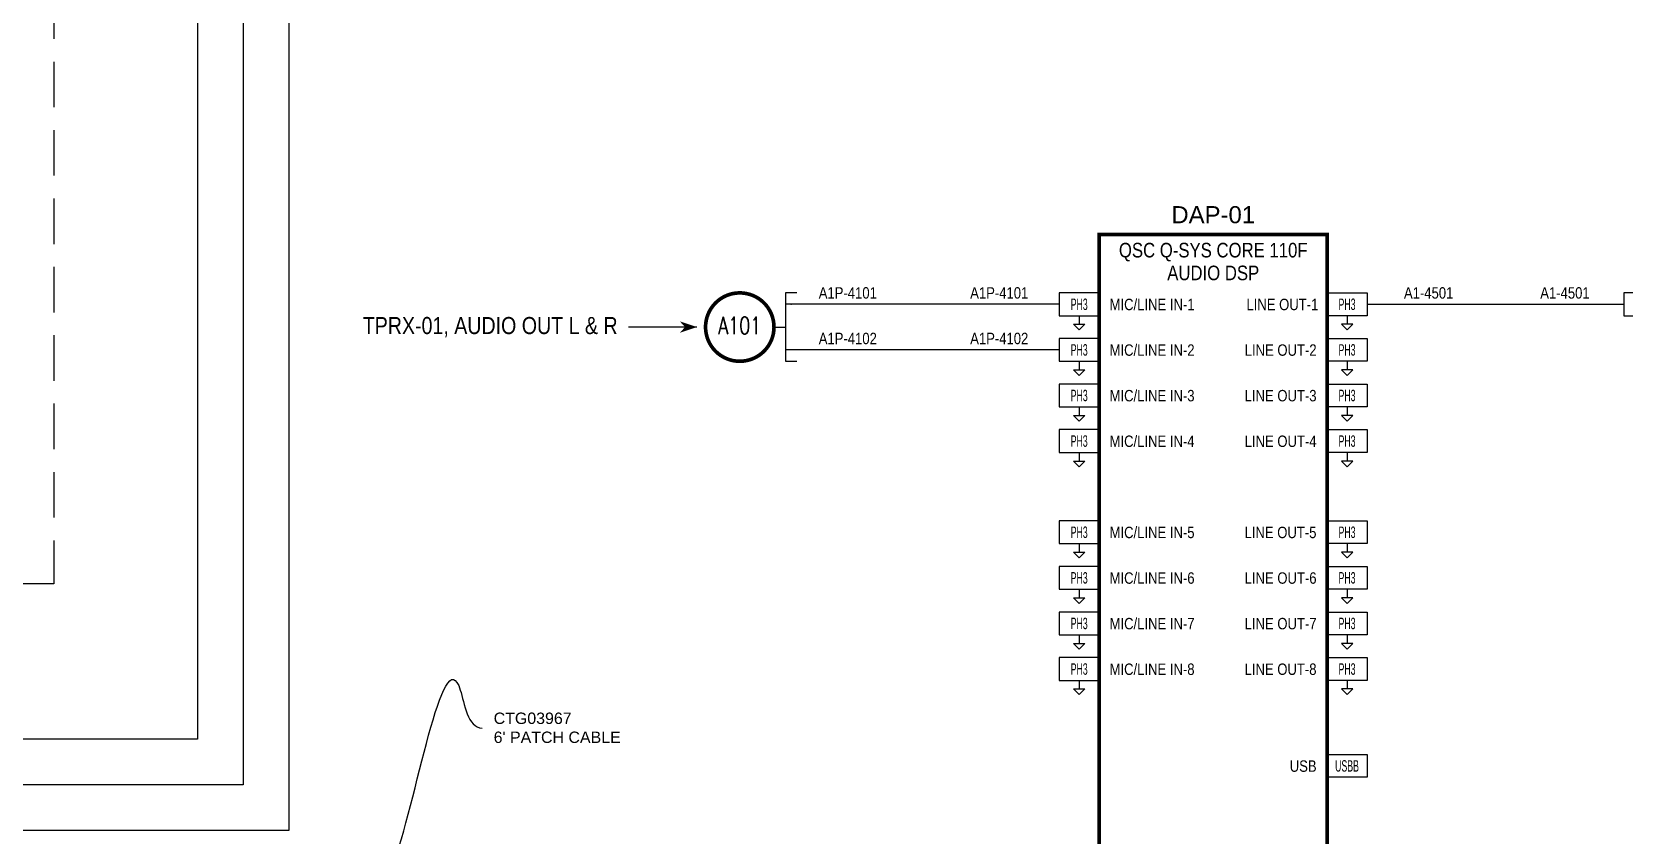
# Model space of a CAD drawing. Extents: x 0 to 120, y 0 to 39.
# Drawn here: x 19.26 to 27.98, y 5.33 to 9.74 of the extents above; entities that cross this region are included whole.
import ezdxf
from ezdxf import colors
from ezdxf.entities.mleader import LeaderData, LeaderLine
from ezdxf.enums import TextEntityAlignment as Align
from ezdxf.math import Vec2, Vec3

# ---------------------------------------------------------------- set-up
doc = ezdxf.new("R2010")
doc.units = 0
doc.header["$MEASUREMENT"] = 0
doc.linetypes.add('HIDDEN', pattern=[0.375, 0.25, -0.125])
doc.layers.get('0').update_dxf_attribs({"linetype": 'CONTINUOUS'})
doc.layers.get('DEFPOINTS').update_dxf_attribs({"linetype": 'CONTINUOUS'})
for name, color, linetype in [('AV-Func-AudL', 170, 'CONTINUOUS'), ('AV-Func-AudM', 172, 'CONTINUOUS'), ('AV-Func-AudM @ 1', 172, 'CONTINUOUS'), ('AV-Func-Ctrl', 210, 'CONTINUOUS'), ('AV-Func-Data', 212, 'CONTINUOUS'), ('CABLE-NUM', 7, 'CONTINUOUS'), ('Cable_Riser', 7, 'HIDDEN'), ('Con-Detail', 9, 'CONTINUOUS'), ('DEVICE-NUM', 7, 'CONTINUOUS'), ('TEXT-MEDIUM', 1, 'CONTINUOUS')]:
    doc.layers.add(name, color=color, linetype=linetype)
doc.styles.add('Cable Number', font='ARIALN.TTF')
doc.styles.add('ConDetail', font='swisscl.ttf', dxfattribs={"width": 0.75, "height": 0.0625})
doc.styles.add('Connection Detail', font='swisscl.ttf')
doc.styles.add('DimText', font='romans.shx')
doc.styles.add('NARROW', font='ARIALN.TTF')
doc.styles.add('SIMPLEX', font='SIMPLEX')
doc.styles.get("Standard").update_dxf_attribs({"font": 'arial.ttf'})

# ---------------------------------------------------------------- blocks, each defined once
blk = doc.blocks.new('*U49')
at = {"const_width": 0.02}
blk.add_lwpolyline([(0, 0.3819), (1.25, 0.3819), (1.25, -5.6181), (0, -5.6181)], close=True, dxfattribs=at)
for p in [(1.25, 0.0069), (1.25, -0.2431), (1.25, -0.4931), (1.25, -0.7431), (1.25, -0.9931), (1.25, -1.2431), (1.25, -1.4931), (1.25, -1.7431), (1.25, -1.9931), (1.25, -2.2431), (1.25, -2.4931), (1.25, -2.7431), (1.25, -2.9931), (1.25, -3.2431), (1.25, -3.4931), (1.25, -3.7431), (1.25, -3.9931), (1.25, -4.2431), (1.25, -4.4931), (1.25, -4.7431), (1.25, -4.9931), (1.25, -5.2431), (1.25, -5.4931)]:
    blk.add_point(p)
at = {"layer": 'DEFPOINTS'}
for p in [(0, 0), (0, -0.25), (0, -0.5), (0, -0.75), (0, -1), (0, -1.25), (0, -1.5), (0, -1.75), (0, -2), (0, -2.25), (0, -2.5), (0, -2.75), (0, -3), (0, -3.25), (0, -3.5), (0, -3.75), (0, -4), (0, -4.25), (0, -4.5), (0, -4.75), (0, -5), (0, -5.25), (0, -5.5)]:
    blk.add_point(p, dxfattribs=at)
blk.add_attdef('DEVICE', text='', height=0.0938).set_placement((0.625, 0.4444), align=Align.CENTER)
at = {"style": 'NARROW'}
for tag, p in [('MODEL', (0.625, 0.2569)), ('DESC', (0.625, 0.1319))]:
    blk.add_attdef(tag, text='', height=0.08, dxfattribs=at).set_placement(p, align=Align.CENTER)
for tag, p in [('INPUT1', (0.0625, 0.0069)), ('INPUT2', (0.0625, -0.2431)), ('INPUT3', (0.0625, -0.4931)), ('INPUT4', (0.0625, -0.7431)), ('INPUT5', (0.0625, -0.9931)), ('INPUT6', (0.0625, -1.2431)), ('INPUT7', (0.0625, -1.4931)), ('INPUT8', (0.0625, -1.7431)), ('INPUT9', (0.0625, -1.9931)), ('INPUT10', (0.0625, -2.2431)), ('INPUT11', (0.0625, -2.4931)), ('INPUT12', (0.0625, -2.7431)), ('INPUT13', (0.0625, -2.9931)), ('INPUT14', (0.0625, -3.2431)), ('INPUT15', (0.0625, -3.4931)), ('INPUT16', (0.0625, -3.7431)), ('INPUT17', (0.0625, -3.9931)), ('INPUT18', (0.0625, -4.2431)), ('INPUT19', (0.0625, -4.4931)), ('INPUT20', (0.0625, -4.7431)), ('INPUT21', (0.0625, -4.9931)), ('INPUT22', (0.0625, -5.2431)), ('INPUT23', (0.0625, -5.4931))]:
    blk.add_attdef(tag, text='', height=0.0625, dxfattribs=at).set_placement(p, align=Align.MIDDLE_LEFT)
for tag, p in [('OUTPUT1', (1.1875, 0.0069)), ('OUTPUT2', (1.1875, -0.2431)), ('OUTPUT3', (1.1875, -0.4931)), ('OUTPUT4', (1.1875, -0.7431)), ('OUTPUT5', (1.1875, -0.9931)), ('OUTPUT6', (1.1875, -1.2431)), ('OUTPUT7', (1.1875, -1.4931)), ('OUTPUT8', (1.1875, -1.7431)), ('OUTPUT9', (1.1875, -1.9931)), ('OUTPUT10', (1.1875, -2.2431)), ('OUTPUT11', (1.1875, -2.4931)), ('OUTPUT12', (1.1875, -2.7431)), ('OUTPUT13', (1.1875, -2.9931)), ('OUTPUT14', (1.1875, -3.2431)), ('OUTPUT15', (1.1875, -3.4931)), ('OUTPUT16', (1.1875, -3.7431)), ('OUTPUT17', (1.1875, -3.9931)), ('OUTPUT18', (1.1875, -4.2431)), ('OUTPUT19', (1.1875, -4.4931)), ('OUTPUT20', (1.1875, -4.7431)), ('OUTPUT21', (1.1875, -4.9931)), ('OUTPUT22', (1.1875, -5.2431)), ('OUTPUT23', (1.1875, -5.4931))]:
    blk.add_attdef(tag, text='', height=0.0625, dxfattribs=at).set_placement(p, align=Align.MIDDLE_RIGHT)
blk = doc.blocks.new('*U33')
for p, q in [((0, 0.0625), (-0.2188, 0.0625)), ((-0.0313, 0.0625), (-0.1875, 0.0625)), ((-0.2188, -0.0625), (0, -0.0625)), ((-0.1875, -0.0625), (-0.0313, -0.0625)), ((-0.1094, -0.0625), (-0.1094, -0.1094)), ((-0.1406, -0.1094), (-0.0781, -0.1094)), ((-0.1094, -0.1406), (-0.1406, -0.1094)), ((-0.0781, -0.1094), (-0.1094, -0.1406))]:
    blk.add_line(p, q)
for points in [[(-0.2188, 0.0625), (-0.2188, -0.0625)], [(0, 0.0625), (0, -0.0625)]]:
    blk.add_lwpolyline(points)
at = {"style": 'DimText'}
blk.add_text('KMM V1.0 (C)', height=9.999999999999999e-52, dxfattribs=at).set_placement((-0.2188, 0.0625))
at = {"style": 'Connection Detail', "width": 0.75}
blk.add_attdef('CONNECTOR', text='', height=0.0625, dxfattribs=at).set_placement((-0.1094, 0), align=Align.MIDDLE_CENTER)
at = {"style": 'Connection Detail'}
blk.add_attdef('CON-DETAIL', text='', height=0.0625, dxfattribs=at).set_placement((-0.2812, -0.1159), align=Align.TOP_RIGHT)
at = {"layer": 'CABLE-NUM', "style": 'NARROW'}
blk.add_attdef('DEVICE', text='', height=0.0625, dxfattribs=at).set_placement((0.0625, 0.0312), align=Align.TOP_LEFT)
blk = doc.blocks.new('*U52')
for p, q in [((0, 0.0625), (0.2188, 0.0625)), ((0.0312, 0.0625), (0.1875, 0.0625)), ((0.2188, -0.0625), (0, -0.0625)), ((0.1875, -0.0625), (0.0312, -0.0625)), ((0.1094, -0.0625), (0.1094, -0.1094)), ((0.1406, -0.1094), (0.0781, -0.1094)), ((0.0781, -0.1094), (0.1094, -0.1406)), ((0.1094, -0.1406), (0.1406, -0.1094))]:
    blk.add_line(p, q)
for points in [[(0, 0.0625), (0, -0.0625)], [(0.2188, 0.0625), (0.2188, -0.0625)]]:
    blk.add_lwpolyline(points)
at = {"style": 'DimText'}
blk.add_text('KMM V1.0 (C)', height=9.999999999999999e-52, dxfattribs=at).set_placement((0.2188, 0.0625))
at = {"style": 'Connection Detail', "width": 0.75}
blk.add_attdef('CONNECTOR', text='', height=0.0625, dxfattribs=at).set_placement((0.1064, 0), align=Align.MIDDLE_CENTER)
at = {"style": 'Connection Detail'}
blk.add_attdef('CON-DETAIL', text='', height=0.0625, dxfattribs=at).set_placement((0.2812, -0.1159), align=Align.TOP_LEFT)
at = {"layer": 'CABLE-NUM', "style": 'NARROW'}
blk.add_attdef('DEVICE', text='', height=0.0625, dxfattribs=at).set_placement((-0.0625, 0.0312), align=Align.TOP_RIGHT)
blk = doc.blocks.new('*U53')
for p, q in [((0, 0.0625), (0.2188, 0.0625)), ((0.0312, 0.0625), (0.1875, 0.0625)), ((0.2188, -0.0625), (0, -0.0625)), ((0.1875, -0.0625), (0.0312, -0.0625)), ((0.1094, -0.0625), (0.1094, -0.1094)), ((0.1406, -0.1094), (0.0781, -0.1094)), ((0.0781, -0.1094), (0.1094, -0.1406)), ((0.1094, -0.1406), (0.1406, -0.1094))]:
    blk.add_line(p, q)
for points in [[(0, 0.0625), (0, -0.0625)], [(0.2188, 0.0625), (0.2188, -0.0625)]]:
    blk.add_lwpolyline(points)
at = {"style": 'DimText'}
blk.add_text('KMM V1.0 (C)', height=9.999999999999999e-52, dxfattribs=at).set_placement((0.2188, 0.0625))
at = {"style": 'Connection Detail', "width": 0.75}
blk.add_attdef('CONNECTOR', text='', height=0.0625, dxfattribs=at).set_placement((0.1064, 0), align=Align.MIDDLE_CENTER)
at = {"style": 'Connection Detail'}
blk.add_attdef('CON-DETAIL', text='', height=0.0625, dxfattribs=at).set_placement((0.2812, -0.1159), align=Align.TOP_LEFT)
at = {"layer": 'CABLE-NUM', "style": 'NARROW'}
blk.add_attdef('DEVICE', text='', height=0.0625, dxfattribs=at).set_placement((-0.0625, 0.0312), align=Align.TOP_RIGHT)
blk = doc.blocks.new('*U54')
for p, q in [((0, 0.0625), (0.2188, 0.0625)), ((0.0312, 0.0625), (0.1875, 0.0625)), ((0.2188, -0.0625), (0, -0.0625)), ((0.1875, -0.0625), (0.0312, -0.0625)), ((0.1094, -0.0625), (0.1094, -0.1094)), ((0.1406, -0.1094), (0.0781, -0.1094)), ((0.0781, -0.1094), (0.1094, -0.1406)), ((0.1094, -0.1406), (0.1406, -0.1094))]:
    blk.add_line(p, q)
for points in [[(0, 0.0625), (0, -0.0625)], [(0.2188, 0.0625), (0.2188, -0.0625)]]:
    blk.add_lwpolyline(points)
at = {"style": 'DimText'}
blk.add_text('KMM V1.0 (C)', height=9.999999999999999e-52, dxfattribs=at).set_placement((0.2188, 0.0625))
at = {"style": 'Connection Detail', "width": 0.75}
blk.add_attdef('CONNECTOR', text='', height=0.0625, dxfattribs=at).set_placement((0.1064, 0), align=Align.MIDDLE_CENTER)
at = {"style": 'Connection Detail'}
blk.add_attdef('CON-DETAIL', text='', height=0.0625, dxfattribs=at).set_placement((0.2812, -0.1159), align=Align.TOP_LEFT)
at = {"layer": 'CABLE-NUM', "style": 'NARROW'}
blk.add_attdef('DEVICE', text='', height=0.0625, dxfattribs=at).set_placement((-0.0625, 0.0312), align=Align.TOP_RIGHT)
blk = doc.blocks.new('*U55')
for p, q in [((0, 0.0625), (0.2188, 0.0625)), ((0.0312, 0.0625), (0.1875, 0.0625)), ((0.2188, -0.0625), (0, -0.0625)), ((0.1875, -0.0625), (0.0312, -0.0625)), ((0.1094, -0.0625), (0.1094, -0.1094)), ((0.1406, -0.1094), (0.0781, -0.1094)), ((0.0781, -0.1094), (0.1094, -0.1406)), ((0.1094, -0.1406), (0.1406, -0.1094))]:
    blk.add_line(p, q)
for points in [[(0, 0.0625), (0, -0.0625)], [(0.2188, 0.0625), (0.2188, -0.0625)]]:
    blk.add_lwpolyline(points)
at = {"style": 'DimText'}
blk.add_text('KMM V1.0 (C)', height=9.999999999999999e-52, dxfattribs=at).set_placement((0.2188, 0.0625))
at = {"style": 'Connection Detail', "width": 0.75}
blk.add_attdef('CONNECTOR', text='', height=0.0625, dxfattribs=at).set_placement((0.1064, 0), align=Align.MIDDLE_CENTER)
at = {"style": 'Connection Detail'}
blk.add_attdef('CON-DETAIL', text='', height=0.0625, dxfattribs=at).set_placement((0.2812, -0.1159), align=Align.TOP_LEFT)
at = {"layer": 'CABLE-NUM', "style": 'NARROW'}
blk.add_attdef('DEVICE', text='', height=0.0625, dxfattribs=at).set_placement((-0.0625, 0.0312), align=Align.TOP_RIGHT)
blk = doc.blocks.new('*U56')
for p, q in [((0, 0.0625), (0.2188, 0.0625)), ((0.0312, 0.0625), (0.1875, 0.0625)), ((0.2188, -0.0625), (0, -0.0625)), ((0.1875, -0.0625), (0.0312, -0.0625)), ((0.1094, -0.0625), (0.1094, -0.1094)), ((0.1406, -0.1094), (0.0781, -0.1094)), ((0.0781, -0.1094), (0.1094, -0.1406)), ((0.1094, -0.1406), (0.1406, -0.1094))]:
    blk.add_line(p, q)
for points in [[(0, 0.0625), (0, -0.0625)], [(0.2188, 0.0625), (0.2188, -0.0625)]]:
    blk.add_lwpolyline(points)
at = {"style": 'DimText'}
blk.add_text('KMM V1.0 (C)', height=9.999999999999999e-52, dxfattribs=at).set_placement((0.2188, 0.0625))
at = {"style": 'Connection Detail', "width": 0.75}
blk.add_attdef('CONNECTOR', text='', height=0.0625, dxfattribs=at).set_placement((0.1064, 0), align=Align.MIDDLE_CENTER)
at = {"style": 'Connection Detail'}
blk.add_attdef('CON-DETAIL', text='', height=0.0625, dxfattribs=at).set_placement((0.2812, -0.1159), align=Align.TOP_LEFT)
at = {"layer": 'CABLE-NUM', "style": 'NARROW'}
blk.add_attdef('DEVICE', text='', height=0.0625, dxfattribs=at).set_placement((-0.0625, 0.0312), align=Align.TOP_RIGHT)
blk = doc.blocks.new('*U57')
for p, q in [((0, 0.0625), (0.2188, 0.0625)), ((0.0312, 0.0625), (0.1875, 0.0625)), ((0.2188, -0.0625), (0, -0.0625)), ((0.1875, -0.0625), (0.0312, -0.0625)), ((0.1094, -0.0625), (0.1094, -0.1094)), ((0.1406, -0.1094), (0.0781, -0.1094)), ((0.0781, -0.1094), (0.1094, -0.1406)), ((0.1094, -0.1406), (0.1406, -0.1094))]:
    blk.add_line(p, q)
for points in [[(0, 0.0625), (0, -0.0625)], [(0.2188, 0.0625), (0.2188, -0.0625)]]:
    blk.add_lwpolyline(points)
at = {"style": 'DimText'}
blk.add_text('KMM V1.0 (C)', height=9.999999999999999e-52, dxfattribs=at).set_placement((0.2188, 0.0625))
at = {"style": 'Connection Detail', "width": 0.75}
blk.add_attdef('CONNECTOR', text='', height=0.0625, dxfattribs=at).set_placement((0.1064, 0), align=Align.MIDDLE_CENTER)
at = {"style": 'Connection Detail'}
blk.add_attdef('CON-DETAIL', text='', height=0.0625, dxfattribs=at).set_placement((0.2812, -0.1159), align=Align.TOP_LEFT)
at = {"layer": 'CABLE-NUM', "style": 'NARROW'}
blk.add_attdef('DEVICE', text='', height=0.0625, dxfattribs=at).set_placement((-0.0625, 0.0312), align=Align.TOP_RIGHT)
blk = doc.blocks.new('*U58')
for p, q in [((0, 0.0625), (0.2188, 0.0625)), ((0.0312, 0.0625), (0.1875, 0.0625)), ((0.2188, -0.0625), (0, -0.0625)), ((0.1875, -0.0625), (0.0312, -0.0625)), ((0.1094, -0.0625), (0.1094, -0.1094)), ((0.1406, -0.1094), (0.0781, -0.1094)), ((0.0781, -0.1094), (0.1094, -0.1406)), ((0.1094, -0.1406), (0.1406, -0.1094))]:
    blk.add_line(p, q)
for points in [[(0, 0.0625), (0, -0.0625)], [(0.2188, 0.0625), (0.2188, -0.0625)]]:
    blk.add_lwpolyline(points)
at = {"style": 'DimText'}
blk.add_text('KMM V1.0 (C)', height=9.999999999999999e-52, dxfattribs=at).set_placement((0.2188, 0.0625))
at = {"style": 'Connection Detail', "width": 0.75}
blk.add_attdef('CONNECTOR', text='', height=0.0625, dxfattribs=at).set_placement((0.1064, 0), align=Align.MIDDLE_CENTER)
at = {"style": 'Connection Detail'}
blk.add_attdef('CON-DETAIL', text='', height=0.0625, dxfattribs=at).set_placement((0.2812, -0.1159), align=Align.TOP_LEFT)
at = {"layer": 'CABLE-NUM', "style": 'NARROW'}
blk.add_attdef('DEVICE', text='', height=0.0625, dxfattribs=at).set_placement((-0.0625, 0.0312), align=Align.TOP_RIGHT)
blk = doc.blocks.new('*U59')
for p, q in [((0, 0.0625), (0.2188, 0.0625)), ((0.0312, 0.0625), (0.1875, 0.0625)), ((0.2188, -0.0625), (0, -0.0625)), ((0.1875, -0.0625), (0.0312, -0.0625)), ((0.1094, -0.0625), (0.1094, -0.1094)), ((0.1406, -0.1094), (0.0781, -0.1094)), ((0.0781, -0.1094), (0.1094, -0.1406)), ((0.1094, -0.1406), (0.1406, -0.1094))]:
    blk.add_line(p, q)
for points in [[(0, 0.0625), (0, -0.0625)], [(0.2188, 0.0625), (0.2188, -0.0625)]]:
    blk.add_lwpolyline(points)
at = {"style": 'DimText'}
blk.add_text('KMM V1.0 (C)', height=9.999999999999999e-52, dxfattribs=at).set_placement((0.2188, 0.0625))
at = {"style": 'Connection Detail', "width": 0.75}
blk.add_attdef('CONNECTOR', text='', height=0.0625, dxfattribs=at).set_placement((0.1064, 0), align=Align.MIDDLE_CENTER)
at = {"style": 'Connection Detail'}
blk.add_attdef('CON-DETAIL', text='', height=0.0625, dxfattribs=at).set_placement((0.2812, -0.1159), align=Align.TOP_LEFT)
at = {"layer": 'CABLE-NUM', "style": 'NARROW'}
blk.add_attdef('DEVICE', text='', height=0.0625, dxfattribs=at).set_placement((-0.0625, 0.0312), align=Align.TOP_RIGHT)
blk = doc.blocks.new('*U31')
for p, q in [((0, 0.0625), (0.2188, 0.0625)), ((0.0312, 0.0625), (0.1875, 0.0625)), ((0.2188, -0.0625), (0, -0.0625)), ((0.1875, -0.0625), (0.0312, -0.0625))]:
    blk.add_line(p, q)
for points in [[(0, 0.0625), (0, -0.0625)], [(0.2188, 0.0625), (0.2188, -0.0625)]]:
    blk.add_lwpolyline(points)
at = {"style": 'DimText'}
blk.add_text('KMM V1.0 (C)', height=9.999999999999999e-52, dxfattribs=at).set_placement((0.2188, 0.0625))
at = {"style": 'Connection Detail', "width": 0.75}
blk.add_attdef('CONNECTOR', text='', height=0.0625, dxfattribs=at).set_placement((0.1064, 0), align=Align.MIDDLE_CENTER)
at = {"style": 'Connection Detail'}
blk.add_attdef('CON-DETAIL', text='', height=0.0625, dxfattribs=at).set_placement((0.2812, -0.1159), align=Align.TOP_LEFT)
at = {"layer": 'CABLE-NUM', "style": 'NARROW'}
blk.add_attdef('DEVICE', text='', height=0.0625, dxfattribs=at).set_placement((-0.0625, 0.0312), align=Align.TOP_RIGHT)
blk = doc.blocks.new('Cable Number V1')
at = {"layer": 'CABLE-NUM', "style": 'Cable Number'}
blk.add_attdef('CABLE-NUM', text='', height=0.0625, dxfattribs=at).set_placement((-0.3285, 0.0625), align=Align.MIDDLE_CENTER)
blk = doc.blocks.new('*U44')
at = {"layer": 'CABLE-NUM', "style": 'Cable Number'}
blk.add_attdef('CABLE-NUM', text='', height=0.0625, dxfattribs=at).set_placement((0.3362, 0.0625), align=Align.MIDDLE_CENTER)
blk = doc.blocks.new('ARROW-L')
for points in [[(-0.0938, 0.0312), (-0.0652, 0), (0, 0)], [(-0.0938, -0.0312), (-0.0652, 0), (0, 0)]]:
    blk.add_solid(points)
blk = doc.blocks.new('*U106')
at = {"const_width": 0.02}
blk.add_lwpolyline([(0, 0, -1), (-0.375, 0, -1)], format="xyb", close=True, dxfattribs=at)
for points in [[(0.125, 0.1875), (0.0625, 0.1875), (0.0625, -0.1875), (0.125, -0.1875)], [(0, 0), (0.0625, 0)]]:
    blk.add_lwpolyline(points)
blk.add_point((0.0937, 0.125))
at = {"layer": 'TEXT-MEDIUM'}
blk.add_lwpolyline([(-0.4219, 0), (-0.7969, 0)], dxfattribs=at)
at = {"layer": 'TEXT-MEDIUM', "xscale": -1, "rotation": 179.9867409493045}
blk.add_blockref('ARROW-L', (-0.4219, 0), dxfattribs=at)
at = {"layer": 'TEXT-MEDIUM', "style": 'NARROW'}
blk.add_attdef('DESC', text='', height=0.0938, dxfattribs=at).set_placement((-0.858, 0), align=Align.MIDDLE_RIGHT)
at = {"layer": 'TEXT-MEDIUM', "style": 'SIMPLEX', "width": 0.75}
blk.add_attdef('JUMPER', text='', height=0.0938, dxfattribs=at).set_placement((-0.1875, -0.0663), align=Align.BOTTOM_CENTER)
blk = doc.blocks.new('Connector V5')
for p, q in [((0, 0.0625), (-0.2188, 0.0625)), ((-0.2188, 0.0312), (-0.2188, -0.0312)), ((-0.0312, 0.0625), (-0.1875, 0.0625)), ((0, -0.0312), (0, 0.0312)), ((-0.2188, -0.0625), (0, -0.0625)), ((-0.1875, -0.0625), (-0.0312, -0.0625))]:
    blk.add_line(p, q)
for points in [[(-0.2188, 0.0625), (-0.2188, -0.0625)], [(0, 0.0625), (0, -0.0625)]]:
    blk.add_lwpolyline(points)
at = {"style": 'Connection Detail', "width": 0.75}
blk.add_attdef('CONNECTOR', text='', height=0.0625, dxfattribs=at).set_placement((-0.1094, 0), align=Align.MIDDLE_CENTER)
at = {"layer": 'Con-Detail', "style": 'ConDetail', "width": 0.716609}
blk.add_attdef('CON-DETAIL', text='', height=0.0625, dxfattribs=at).set_placement((-0.5686, -0.0919), (-0.294, -0.0919), align=Align.FIT)
at = {"layer": 'DEVICE-NUM', "style": 'NARROW'}
blk.add_attdef('DEVICE', text='', height=0.0625, dxfattribs=at).set_placement((0.0625, 0.0312), align=Align.TOP_LEFT)
blk = doc.blocks.new('ellipse')
at = {"color": 0, "extrusion": (0, 0, -1)}
blk.add_ellipse((0, 0), major_axis=(1, 0), ratio=0.5, dxfattribs=at)
blk = doc.blocks.new('*U112')
at = {"layer": 'CABLE-NUM', "style": 'Cable Number'}
blk.add_attdef('CABLE-NUM', text='', height=0.0625, dxfattribs=at).set_placement((0.3362, 0.0625), align=Align.MIDDLE_CENTER)
blk = doc.blocks.new('*U113')
at = {"layer": 'CABLE-NUM', "style": 'Cable Number'}
blk.add_attdef('CABLE-NUM', text='', height=0.0625, dxfattribs=at).set_placement((-0.3285, 0.0625), align=Align.MIDDLE_CENTER)

msp = doc.modelspace()

# ---------------------------------------------------------------- linework, layer by layer
at = {"layer": 'AV-Func-AudL'}
msp.add_lwpolyline([(26.5761, 8.2411), (27.9823, 8.2411)], dxfattribs=at)
at = {"layer": 'AV-Func-AudM'}
for points in [[(24.8886, 8.2411), (23.3886, 8.2411)], [(24.8886, 7.9911), (23.3886, 7.9911)]]:
    msp.add_lwpolyline(points, dxfattribs=at)
at = {"layer": 'AV-Func-Ctrl'}
for points in [[(26.1206, 18.292), (20.1681, 18.292), (20.1681, 5.8564), (15.9111, 5.8564)], [(30.4139, 16.8727), (20.4181, 16.8727), (20.4181, 5.6064), (15.9111, 5.6064)], [(24.8777, 11.4947), (20.6681, 11.4947), (20.6681, 5.3564), (15.9111, 5.3564)]]:
    msp.add_lwpolyline(points, dxfattribs=at)
at = {"layer": 'Cable_Riser'}
msp.add_lwpolyline([(25.0965, 15.7053), (25.0965, 24.5714), (19.38, 24.5714), (19.38, 6.7091), (8.5303, 6.7091), (8.5303, 1.0773), (31.745, 1.0773), (31.745, 15.7053), (25.1808, 15.7053)], close=True, dxfattribs=at)

# ---------------------------------------------------------------- block references
ref = msp.add_blockref('*U49', (25.1074, 8.2411))
ref.add_attrib('DEVICE', 'DAP-01', dxfattribs={"height": 0.09375}).set_placement((25.7324, 8.6855), align=Align.CENTER)
ref.add_attrib('MODEL', 'QSC Q-SYS CORE 110F', dxfattribs={"height": 0.08, "style": 'NARROW'}).set_placement((25.7324, 8.498), align=Align.CENTER)
ref.add_attrib('DESC', 'AUDIO DSP', dxfattribs={"height": 0.08, "style": 'NARROW'}).set_placement((25.7324, 8.373), align=Align.CENTER)
at = {"layer": 'AV-Func-AudL'}
ref = msp.add_blockref('*U52', (26.3574, 8.2411), dxfattribs=at)
ref.add_attrib('CONNECTOR', 'PH3', dxfattribs={"layer": '0', "height": 0.0625, "style": 'Connection Detail', "width": 0.75}).set_placement((26.4653, 8.2411), align=Align.MIDDLE_CENTER)
ref.add_attrib('DEVICE_001', 'LINE OUT-1', (25.9143, 8.2088), dxfattribs={"layer": 'CABLE-NUM', "height": 0.0625, "style": 'NARROW'})
ref = msp.add_blockref('Connector V5', (28.201, 8.2411), dxfattribs=at)
ref.add_attrib('CONNECTOR', 'PH3', dxfattribs={"layer": '0', "height": 0.0625, "style": 'Connection Detail', "width": 0.75}).set_placement((28.0917, 8.2411), align=Align.MIDDLE_CENTER)
ref.add_attrib('DEVICE_001', 'CH 1', (28.2601, 8.2088), dxfattribs={"layer": 'DEVICE-NUM', "height": 0.0625, "style": 'NARROW'})
ref = msp.add_blockref('*U53', (26.3574, 7.9911), dxfattribs=at)
ref.add_attrib('CONNECTOR', 'PH3', dxfattribs={"layer": '0', "height": 0.0625, "style": 'Connection Detail', "width": 0.75}).set_placement((26.4653, 7.9911), align=Align.MIDDLE_CENTER)
ref.add_attrib('DEVICE_001', 'LINE OUT-2', (25.9048, 7.9588), dxfattribs={"layer": 'CABLE-NUM', "height": 0.0625, "style": 'NARROW'})
ref = msp.add_blockref('*U54', (26.3574, 7.7411), dxfattribs=at)
ref.add_attrib('CONNECTOR', 'PH3', dxfattribs={"layer": '0', "height": 0.0625, "style": 'Connection Detail', "width": 0.75}).set_placement((26.4653, 7.7411), align=Align.MIDDLE_CENTER)
ref.add_attrib('DEVICE_001', 'LINE OUT-3', (25.9045, 7.7088), dxfattribs={"layer": 'CABLE-NUM', "height": 0.0625, "style": 'NARROW'})
ref = msp.add_blockref('*U55', (26.3574, 7.4911), dxfattribs=at)
ref.add_attrib('CONNECTOR', 'PH3', dxfattribs={"layer": '0', "height": 0.0625, "style": 'Connection Detail', "width": 0.75}).set_placement((26.4653, 7.4911), align=Align.MIDDLE_CENTER)
ref.add_attrib('DEVICE_001', 'LINE OUT-4', (25.9046, 7.4588), dxfattribs={"layer": 'CABLE-NUM', "height": 0.0625, "style": 'NARROW'})
ref = msp.add_blockref('*U56', (26.3574, 6.9911), dxfattribs=at)
ref.add_attrib('CONNECTOR', 'PH3', dxfattribs={"layer": '0', "height": 0.0625, "style": 'Connection Detail', "width": 0.75}).set_placement((26.4653, 6.9911), align=Align.MIDDLE_CENTER)
ref.add_attrib('DEVICE_001', 'LINE OUT-5', (25.904, 6.9588), dxfattribs={"layer": 'CABLE-NUM', "height": 0.0625, "style": 'NARROW'})
ref = msp.add_blockref('*U57', (26.3574, 6.7411), dxfattribs=at)
ref.add_attrib('CONNECTOR', 'PH3', dxfattribs={"layer": '0', "height": 0.0625, "style": 'Connection Detail', "width": 0.75}).set_placement((26.4653, 6.7411), align=Align.MIDDLE_CENTER)
ref.add_attrib('DEVICE_001', 'LINE OUT-6', (25.9045, 6.7088), dxfattribs={"layer": 'CABLE-NUM', "height": 0.0625, "style": 'NARROW'})
ref = msp.add_blockref('*U58', (26.3574, 6.4911), dxfattribs=at)
ref.add_attrib('CONNECTOR', 'PH3', dxfattribs={"layer": '0', "height": 0.0625, "style": 'Connection Detail', "width": 0.75}).set_placement((26.4653, 6.4911), align=Align.MIDDLE_CENTER)
ref.add_attrib('DEVICE_001', 'LINE OUT-7', (25.9045, 6.4588), dxfattribs={"layer": 'CABLE-NUM', "height": 0.0625, "style": 'NARROW'})
ref = msp.add_blockref('*U59', (26.3574, 6.2411), dxfattribs=at)
ref.add_attrib('CONNECTOR', 'PH3', dxfattribs={"layer": '0', "height": 0.0625, "style": 'Connection Detail', "width": 0.75}).set_placement((26.4653, 6.2411), align=Align.MIDDLE_CENTER)
ref.add_attrib('DEVICE_001', 'LINE OUT-8', (25.9043, 6.2088), dxfattribs={"layer": 'CABLE-NUM', "height": 0.0625, "style": 'NARROW'})
at = {"layer": 'AV-Func-AudM'}
ref = msp.add_blockref('*U33', (25.1074, 8.2411), dxfattribs=at)
ref.add_attrib('CONNECTOR', 'PH3', dxfattribs={"layer": '0', "height": 0.0625, "style": 'Connection Detail', "width": 0.75}).set_placement((24.998, 8.2411), align=Align.MIDDLE_CENTER)
ref.add_attrib('DEVICE_001', 'MIC/LINE IN-1', (25.1646, 8.2088), dxfattribs={"layer": 'CABLE-NUM', "height": 0.0625, "style": 'NARROW'})
ref = msp.add_blockref('*U33', (25.1074, 7.9911), dxfattribs=at)
ref.add_attrib('CONNECTOR', 'PH3', dxfattribs={"layer": '0', "height": 0.0625, "style": 'Connection Detail', "width": 0.75}).set_placement((24.998, 7.9911), align=Align.MIDDLE_CENTER)
ref.add_attrib('DEVICE_001', 'MIC/LINE IN-2', (25.1646, 7.9588), dxfattribs={"layer": 'CABLE-NUM', "height": 0.0625, "style": 'NARROW'})
ref = msp.add_blockref('*U33', (25.1074, 7.7411), dxfattribs=at)
ref.add_attrib('CONNECTOR', 'PH3', dxfattribs={"layer": '0', "height": 0.0625, "style": 'Connection Detail', "width": 0.75}).set_placement((24.998, 7.7411), align=Align.MIDDLE_CENTER)
ref.add_attrib('DEVICE_001', 'MIC/LINE IN-3', (25.1646, 7.7088), dxfattribs={"layer": 'CABLE-NUM', "height": 0.0625, "style": 'NARROW'})
ref = msp.add_blockref('*U33', (25.1074, 7.4911), dxfattribs=at)
ref.add_attrib('CONNECTOR', 'PH3', dxfattribs={"layer": '0', "height": 0.0625, "style": 'Connection Detail', "width": 0.75}).set_placement((24.998, 7.4911), align=Align.MIDDLE_CENTER)
ref.add_attrib('DEVICE_001', 'MIC/LINE IN-4', (25.1646, 7.4588), dxfattribs={"layer": 'CABLE-NUM', "height": 0.0625, "style": 'NARROW'})
ref = msp.add_blockref('*U33', (25.1074, 6.9911), dxfattribs=at)
ref.add_attrib('CONNECTOR', 'PH3', dxfattribs={"layer": '0', "height": 0.0625, "style": 'Connection Detail', "width": 0.75}).set_placement((24.998, 6.9911), align=Align.MIDDLE_CENTER)
ref.add_attrib('DEVICE_001', 'MIC/LINE IN-5', (25.1646, 6.9588), dxfattribs={"layer": 'CABLE-NUM', "height": 0.0625, "style": 'NARROW'})
ref = msp.add_blockref('*U33', (25.1074, 6.7411), dxfattribs=at)
ref.add_attrib('CONNECTOR', 'PH3', dxfattribs={"layer": '0', "height": 0.0625, "style": 'Connection Detail', "width": 0.75}).set_placement((24.998, 6.7411), align=Align.MIDDLE_CENTER)
ref.add_attrib('DEVICE_001', 'MIC/LINE IN-6', (25.1646, 6.7088), dxfattribs={"layer": 'CABLE-NUM', "height": 0.0625, "style": 'NARROW'})
ref = msp.add_blockref('*U33', (25.1074, 6.4911), dxfattribs=at)
ref.add_attrib('CONNECTOR', 'PH3', dxfattribs={"layer": '0', "height": 0.0625, "style": 'Connection Detail', "width": 0.75}).set_placement((24.998, 6.4911), align=Align.MIDDLE_CENTER)
ref.add_attrib('DEVICE_001', 'MIC/LINE IN-7', (25.1646, 6.4588), dxfattribs={"layer": 'CABLE-NUM', "height": 0.0625, "style": 'NARROW'})
ref = msp.add_blockref('*U33', (25.1074, 6.2411), dxfattribs=at)
ref.add_attrib('CONNECTOR', 'PH3', dxfattribs={"layer": '0', "height": 0.0625, "style": 'Connection Detail', "width": 0.75}).set_placement((24.998, 6.2411), align=Align.MIDDLE_CENTER)
ref.add_attrib('DEVICE_001', 'MIC/LINE IN-8', (25.1646, 6.2088), dxfattribs={"layer": 'CABLE-NUM', "height": 0.0625, "style": 'NARROW'})
at = {"layer": 'AV-Func-AudM @ 1'}
ref = msp.add_blockref('*U106', (23.3261, 8.1161), dxfattribs=at)
ref.add_attrib('JUMPER', 'A101', dxfattribs={"layer": 'TEXT-MEDIUM', "height": 0.09375, "style": 'SIMPLEX', "width": 0.75}).set_placement((23.1386, 8.0498), align=Align.BOTTOM_CENTER)
ref.add_attrib('DESC_001', 'TPRX-01, AUDIO OUT L & R', (21.0732, 8.0777), dxfattribs={"layer": 'TEXT-MEDIUM', "height": 0.09375, "style": 'NARROW'})
at = {"layer": 'AV-Func-Data'}
ref = msp.add_blockref('*U31', (26.3574, 5.7099), dxfattribs=at)
ref.add_attrib('CONNECTOR', 'USBB', dxfattribs={"layer": '0', "height": 0.0625, "style": 'Connection Detail', "width": 0.75}).set_placement((26.4653, 5.7099), align=Align.MIDDLE_CENTER)
ref.add_attrib('DEVICE_001', 'USB', (26.1515, 5.6775), dxfattribs={"layer": 'CABLE-NUM', "height": 0.0625, "style": 'NARROW'})
at = {"layer": 'CABLE-NUM'}
ref = msp.add_blockref('*U44', (23.3886, 8.2411), dxfattribs=at)
ref.add_attrib('CABLE-NUM', 'A1P-4101', dxfattribs={"height": 0.0625, "style": 'Cable Number'}).set_placement((23.7304, 8.3036), align=Align.MIDDLE_CENTER)
for p, values in [((24.8886, 8.2411), {'CABLE-NUM': 'A1P-4101'}), ((24.8886, 7.9911), {'CABLE-NUM': 'A1P-4102'})]:
    msp.add_blockref('Cable Number V1', p, dxfattribs=at).add_auto_attribs(values)
ref = msp.add_blockref('*U112', (26.5761, 8.2411), dxfattribs=at)
ref.add_attrib('CABLE-NUM', 'A1-4501', dxfattribs={"height": 0.0625, "style": 'Cable Number'}).set_placement((26.9125, 8.3036), align=Align.MIDDLE_CENTER)
ref = msp.add_blockref('*U113', (27.9823, 8.2411), dxfattribs=at)
ref.add_attrib('CABLE-NUM', 'A1-4501', dxfattribs={"height": 0.0625, "style": 'Cable Number'}).set_placement((27.6592, 8.3036), align=Align.MIDDLE_CENTER)
ref = msp.add_blockref('*U44', (23.3886, 7.9911), dxfattribs=at)
ref.add_attrib('CABLE-NUM', 'A1P-4102', dxfattribs={"height": 0.0625, "style": 'Cable Number'}).set_placement((23.7304, 8.0536), align=Align.MIDDLE_CENTER)

# ---------------------------------------------------------------- leaders
ml = msp.add_multileader_mtext('Standard')
ml.set_content("CTG03967\\P6' PATCH CABLE", color=256)
ml.set_leader_properties()
ml.set_arrow_properties(name='ellipse')
ml.build(insert=Vec2(0, 0))
ml.multileader.update_dxf_attribs({"leader_type": 2, "text_left_attachment_type": 2, "text_right_attachment_type": 2, "dogleg_length": 0.36, "arrow_head_size": 0.0625})
ctx = ml.context
ctx.base_point, ctx.char_height, ctx.arrow_head_size, ctx.landing_gap_size, ctx.plane_origin = Vec3(21.7279, 5.9174), 0.0625, 0.0625, 0.0625, Vec3(21.2157, 5.0492)
ctx.left_attachment, ctx.right_attachment = 2, 2
notes = []
notes.append((ctx, [(0, (1, 1, 0), (21.3679, 5.9174), (1, 0), 0.36, [(0, [(21.2157, 5.1064), (21.6076, 6.1257)], 0, [])])]))
ctx.mtext.insert, ctx.mtext.flow_direction = Vec3(21.7904, 6.0023), 5
for ctx, leaders in notes:
    for number, flags, end, landing, length, lines in leaders:
        leader = LeaderData()
        leader.index, (leader.has_last_leader_line, leader.has_dogleg_vector, leader.attachment_direction) = number, flags
        leader.last_leader_point, leader.dogleg_vector, leader.dogleg_length = Vec3(end), Vec3(landing), length
        for number, points, colour, breaks in lines:
            line = LeaderLine()
            line.index, line.vertices, line.color, line.breaks = number, Vec3.list(points), colors.encode_raw_color(colour), breaks
            leader.lines.append(line)
        ctx.leaders.append(leader)

doc.saveas('drawing.dxf')
